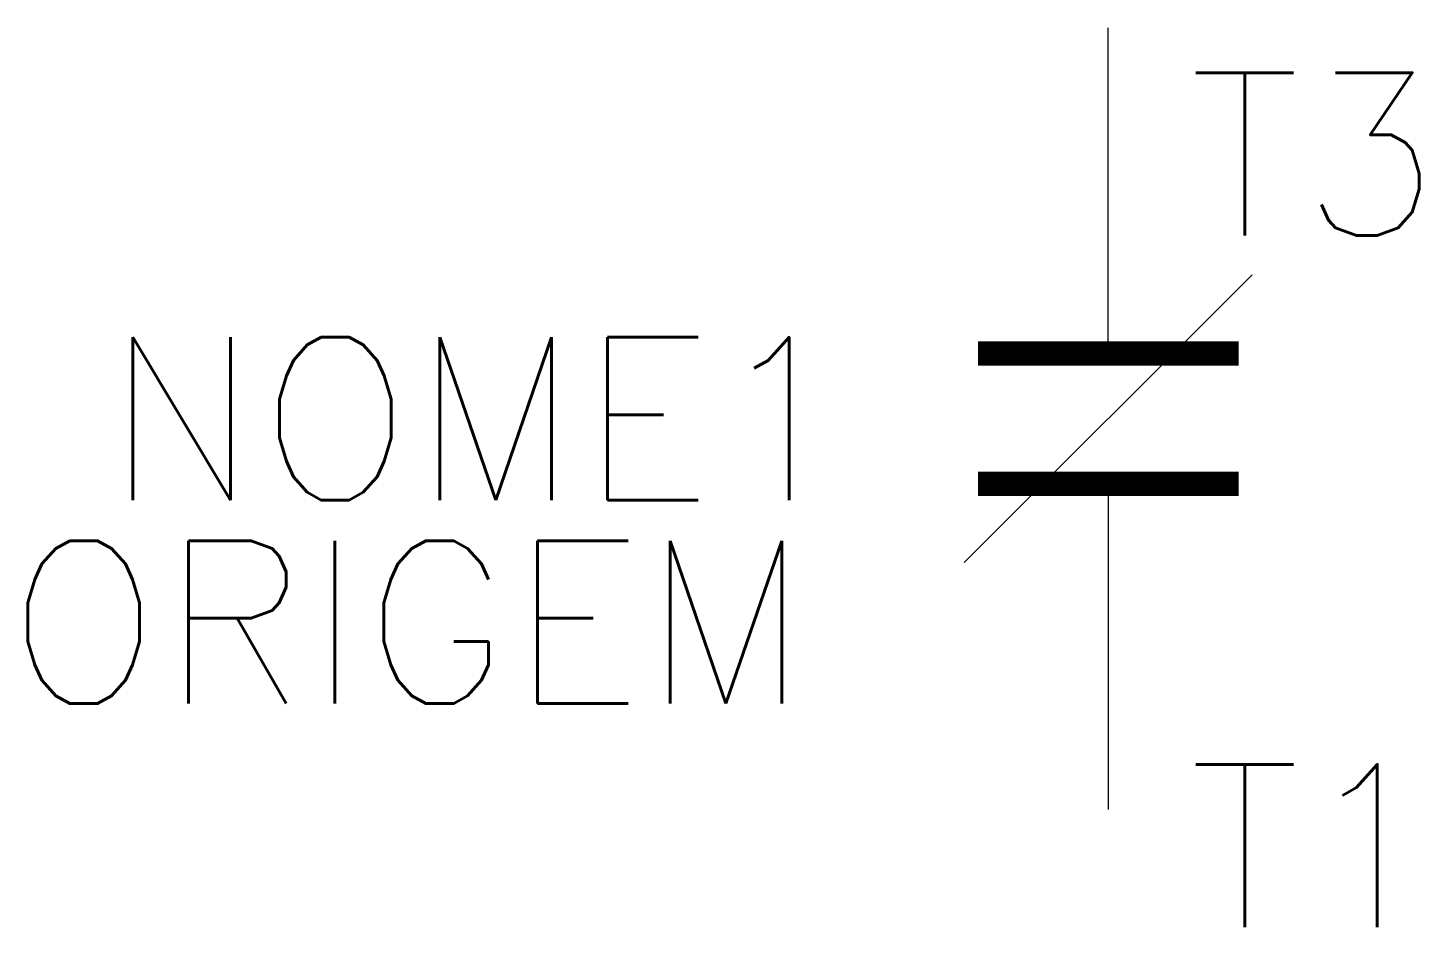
# Model space of a CAD drawing. Header units: millimetres. Extents: x 262.4 to 279.5, y 50.5 to 61.6.
import ezdxf
from ezdxf.enums import TextEntityAlignment as Align

# ---------------------------------------------------------------- set-up
doc = ezdxf.new("R2010")
doc.units = ezdxf.units.MM
doc.header["$LTSCALE"] = 10
doc.styles.add('ROMANS', font='romans')

msp = doc.modelspace()

# ---------------------------------------------------------------- linework, layer by layer
for p, q in [((275.702, 57.559), (275.702, 61.559)), ((275.702, 61.559), (275.702, 61.559)), ((273.934, 54.991), (277.47, 58.526)), ((275.702, 55.959), (275.702, 51.959))]:
    msp.add_line(p, q)
at = {"color": 5, "const_width": 0.3}
for points in [[(274.102, 57.559), (277.302, 57.559)], [(274.102, 55.959), (277.302, 55.959)]]:
    msp.add_lwpolyline(points, dxfattribs=at)

# ---------------------------------------------------------------- texts
at = {"style": 'ROMANS'}
for tag, p in [('T3', (276.691, 59.007)), ('T1', (276.691, 50.512))]:
    msp.add_attdef(tag, p, '', height=2, dxfattribs=at)
for tag, text, p in [('NOME1', '', (263.382, 56.759)), ('ORIGEM', 'ORIGEM', (262.179, 54.259))]:
    msp.add_attdef(tag, text=text, height=2, dxfattribs=at).set_placement(p, align=Align.MIDDLE_LEFT)

doc.saveas('drawing.dxf')
